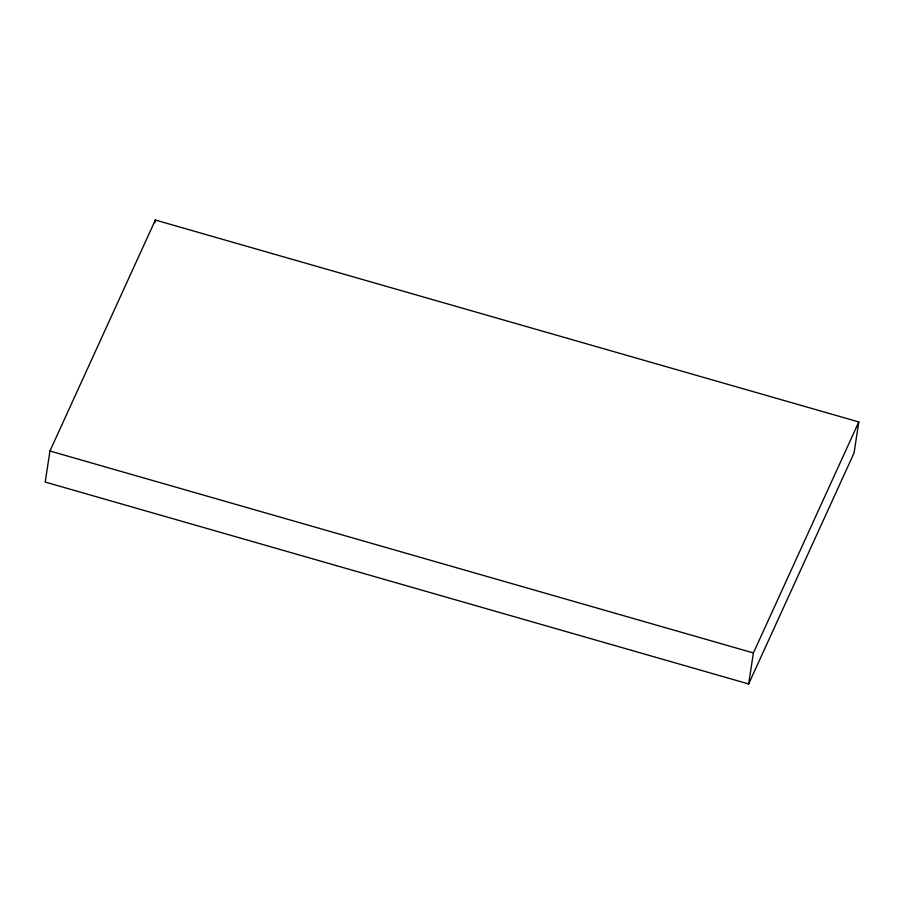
<?xml version="1.0" encoding="UTF-8"?>
<svg xmlns="http://www.w3.org/2000/svg" width="904" height="904" viewBox="0 0 904 904"><rect width="100%" height="100%" fill="white"/><g stroke="black" fill="none" stroke-linecap="round" stroke-linejoin="round"><path stroke-width="1.36" d="M49.946 451.017L45.2 482.047L748.659 683.966L854.054 452.983L858.8 421.953L155.341 220.034L49.946 451.017L753.405 652.948L858.8 421.953M154.923 222.734L155.341 220.034M748.659 683.966L753.405 652.948"/></g></svg>
